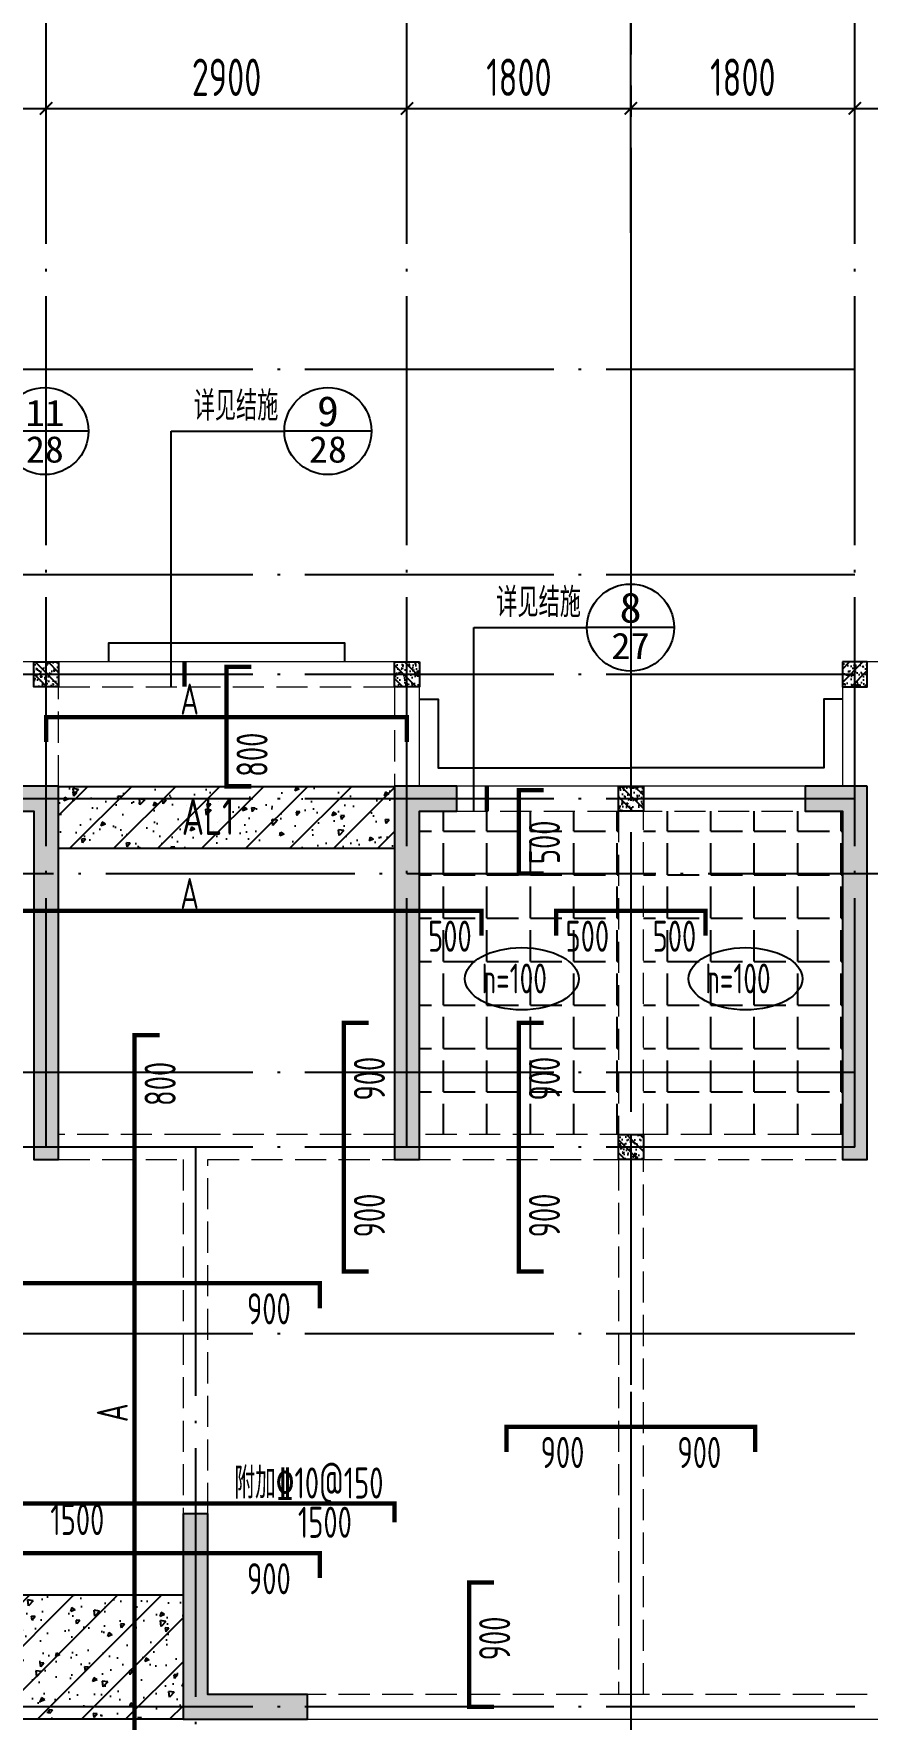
# Model space of a CAD drawing. Extents: x -1307975 to -76406, y -96289 to 379359.
# Drawn here: x -837440 to -830740, y 143205 to 156755 of the extents above; entities that cross this region are included whole.
import ezdxf
from ezdxf.enums import TextEntityAlignment as Align

# ---------------------------------------------------------------- set-up
doc = ezdxf.new("R2010")
doc.units = 0
doc.header["$LTSCALE"] = 1000
for name, pattern in [('CENTER', [2, 1.25, -0.25, 0.25, -0.25]), ('DASH', [0.35, 0.25, -0.1]), ('DASHED', [0.75, 0.5, -0.25]), ('DOTE', [2.42, 2, -0.2, 0.02, -0.2])]:
    doc.linetypes.add(name, pattern=pattern)
doc.layers.get('0').update_dxf_attribs({"linetype": 'CONTINUOUS'})
doc.layers.get('DEFPOINTS').update_dxf_attribs({"linetype": 'CONTINUOUS'})
for name, color, linetype in [('A-AXIS', 1, 'CONTINUOUS'), ('A-DOTE', 10, 'DOTE'), ('BEAM', 4, 'DASHED'), ('DIM_IDEN', 67, 'CONTINUOUS'), ('PUB_TEXT', 2, 'CONTINUOUS'), ('ROOF', 183, 'CONTINUOUS'), ('S-B板填充', 251, 'CONTINUOUS'), ('S-B板标注', 3, 'CONTINUOUS'), ('S-B板配筋', 6, 'CONTINUOUS'), ('S-B板配筋号', 7, 'CONTINUOUS'), ('S-L主梁线', 4, 'DASH'), ('S-Q墙填充', 252, 'CONTINUOUS'), ('S-Q墙实线', 6, 'CONTINUOUS'), ('S-Y一般标注', 3, 'CONTINUOUS'), ('S-构造柱', 212, 'CONTINUOUS'), ('TEXT', 2, 'CONTINUOUS'), ('THIN', 7, 'CONTINUOUS'), ('看线', 251, 'CONTINUOUS')]:
    doc.layers.add(name, color=color, linetype=linetype)
doc.layers.add('配箍校核', color=34, linetype='CONTINUOUS', plot=False)
doc.styles.add('_TCH_AXIS', font='COMPLEX', dxfattribs={"bigfont": 'GBCBIG'})
doc.styles.add('_TCH_LABEL', font='simhei.ttf')
doc.styles.add('TSSD_DIMENSION', font='Tssdeng.shx', dxfattribs={"width": 0.7, "bigfont": 'tssdchn.shx'})
doc.styles.add('TSSD_REIN', font='tssdeng.shx', dxfattribs={"width": 0.7, "height": 300, "bigfont": 'tssdchn.shx'})
doc.dimstyles.new('TSSD_100_100', dxfattribs={"dimtxt": 300, "dimasz": 100, "dimexe": 100, "dimexo": 250, "dimgap": 100, "dimtad": 1, "dimdec": 0, "dimzin": 0, "dimdsep": 46, "dimtxsty": 'TSSD_DIMENSION', "dimblk": 'ARCHTICK', "dimcen": 0, "dimdle": 100, "dimclrt": 7, "dimadec": 0, "dimazin": 0, "dimtfac": 1, "dimtdec": 0, "dimtix": 1, "dimtmove": 2, "dimatfit": 3, "dimldrblk": 'ARCHTICK', "dimfxl": 1, "dimtolj": 1, "dimtzin": 0, "dimarcsym": 0})

# ---------------------------------------------------------------- blocks, each defined once
blk = doc.blocks.new('_ArchTick')
at = {"color": 0, "linetype": 'ByBlock', "const_width": 0.15}
blk.add_lwpolyline([(-0.5, -0.5), (0.5, 0.5)], dxfattribs=at)
blk = doc.blocks.new('*D272')
at = {"layer": 'DEFPOINTS', "color": 0, "transparency": 16777216}
for p in [(24900, 19250), (23100, 18250), (24900, 18250)]:
    blk.add_point(p, dxfattribs=at)
at = {"layer": 'S-Y一般标注', "color": 0, "lineweight": -2, "transparency": 16777216}
for p, q in [((23000, 19250), (25000, 19250)), ((23100, 18500), (23100, 19350)), ((24900, 18500), (24900, 19350))]:
    blk.add_line(p, q, dxfattribs=at)
at = {"layer": 'S-Y一般标注', "color": 0, "lineweight": -2, "transparency": 16777216, "xscale": 100, "yscale": 100, "zscale": 100, "rotation": 180}
blk.add_blockref('_ArchTick', (23100, 19250), dxfattribs=at)
at = {"layer": 'S-Y一般标注', "color": 0, "lineweight": -2, "transparency": 16777216, "xscale": 100, "yscale": 100, "zscale": 100}
blk.add_blockref('_ArchTick', (24900, 19250), dxfattribs=at)
at = {"layer": 'S-Y一般标注', "color": 7, "transparency": 16777216, "insert": (24000, 19500), "char_height": 300, "attachment_point": 5, "style": 'TSSD_DIMENSION'}
blk.add_mtext('\\A1;1800', dxfattribs=at)
blk = doc.blocks.new('*D273')
at = {"layer": 'DEFPOINTS', "color": 0, "transparency": 16777216}
for p in [(27800, 19250), (24900, 18250), (27800, 18250)]:
    blk.add_point(p, dxfattribs=at)
at = {"layer": 'S-Y一般标注', "color": 0, "lineweight": -2, "transparency": 16777216}
for p, q in [((24800, 19250), (27900, 19250)), ((24900, 18500), (24900, 19350)), ((27800, 18500), (27800, 19350))]:
    blk.add_line(p, q, dxfattribs=at)
at = {"layer": 'S-Y一般标注', "color": 0, "lineweight": -2, "transparency": 16777216, "xscale": 100, "yscale": 100, "zscale": 100, "rotation": 180}
blk.add_blockref('_ArchTick', (24900, 19250), dxfattribs=at)
at = {"layer": 'S-Y一般标注', "color": 0, "lineweight": -2, "transparency": 16777216, "xscale": 100, "yscale": 100, "zscale": 100}
blk.add_blockref('_ArchTick', (27800, 19250), dxfattribs=at)
at = {"layer": 'S-Y一般标注', "color": 7, "transparency": 16777216, "insert": (26350, 19500), "char_height": 300, "attachment_point": 5, "style": 'TSSD_DIMENSION'}
blk.add_mtext('\\A1;2900', dxfattribs=at)
blk = doc.blocks.new('*D274')
at = {"layer": 'DEFPOINTS', "color": 0, "transparency": 16777216}
for p in [(29600, 19250), (27800, 18250), (29600, 18250)]:
    blk.add_point(p, dxfattribs=at)
at = {"layer": 'S-Y一般标注', "color": 0, "lineweight": -2, "transparency": 16777216}
for p, q in [((27700, 19250), (29700, 19250)), ((27800, 18500), (27800, 19350)), ((29600, 18500), (29600, 19350))]:
    blk.add_line(p, q, dxfattribs=at)
at = {"layer": 'S-Y一般标注', "color": 0, "lineweight": -2, "transparency": 16777216, "xscale": 100, "yscale": 100, "zscale": 100, "rotation": 180}
blk.add_blockref('_ArchTick', (27800, 19250), dxfattribs=at)
at = {"layer": 'S-Y一般标注', "color": 0, "lineweight": -2, "transparency": 16777216, "xscale": 100, "yscale": 100, "zscale": 100}
blk.add_blockref('_ArchTick', (29600, 19250), dxfattribs=at)
at = {"layer": 'S-Y一般标注', "color": 7, "transparency": 16777216, "insert": (28700, 19500), "char_height": 300, "attachment_point": 5, "style": 'TSSD_DIMENSION'}
blk.add_mtext('\\A1;1800', dxfattribs=at)
blk = doc.blocks.new('*D275')
at = {"layer": 'DEFPOINTS', "color": 0, "transparency": 16777216}
for p in [(31400, 19250), (29600, 18250), (31400, 18250)]:
    blk.add_point(p, dxfattribs=at)
at = {"layer": 'S-Y一般标注', "color": 0, "lineweight": -2, "transparency": 16777216}
for p, q in [((29500, 19250), (31500, 19250)), ((29600, 18500), (29600, 19350)), ((31400, 18500), (31400, 19350))]:
    blk.add_line(p, q, dxfattribs=at)
at = {"layer": 'S-Y一般标注', "color": 0, "lineweight": -2, "transparency": 16777216, "xscale": 100, "yscale": 100, "zscale": 100, "rotation": 180}
blk.add_blockref('_ArchTick', (29600, 19250), dxfattribs=at)
at = {"layer": 'S-Y一般标注', "color": 0, "lineweight": -2, "transparency": 16777216, "xscale": 100, "yscale": 100, "zscale": 100}
blk.add_blockref('_ArchTick', (31400, 19250), dxfattribs=at)
at = {"layer": 'S-Y一般标注', "color": 7, "transparency": 16777216, "insert": (30500, 19500), "char_height": 300, "attachment_point": 5, "style": 'TSSD_DIMENSION'}
blk.add_mtext('\\A1;1800', dxfattribs=at)
blk = doc.blocks.new('*D276')
at = {"layer": 'DEFPOINTS', "color": 0, "transparency": 16777216}
for p in [(34300, 19250), (31400, 18250), (34300, 18250)]:
    blk.add_point(p, dxfattribs=at)
at = {"layer": 'S-Y一般标注', "color": 0, "lineweight": -2, "transparency": 16777216}
for p, q in [((31300, 19250), (34400, 19250)), ((31400, 18500), (31400, 19350)), ((34300, 18500), (34300, 19350))]:
    blk.add_line(p, q, dxfattribs=at)
at = {"layer": 'S-Y一般标注', "color": 0, "lineweight": -2, "transparency": 16777216, "xscale": 100, "yscale": 100, "zscale": 100, "rotation": 180}
blk.add_blockref('_ArchTick', (31400, 19250), dxfattribs=at)
at = {"layer": 'S-Y一般标注', "color": 0, "lineweight": -2, "transparency": 16777216, "xscale": 100, "yscale": 100, "zscale": 100}
blk.add_blockref('_ArchTick', (34300, 19250), dxfattribs=at)
at = {"layer": 'S-Y一般标注', "color": 7, "transparency": 16777216, "insert": (32850, 19500), "char_height": 300, "attachment_point": 5, "style": 'TSSD_DIMENSION'}
blk.add_mtext('\\A1;2900', dxfattribs=at)
blk = doc.blocks.new('20210729.03504727')
at = {"layer": '看线', "color": 202, "ltscale": 0.5}
for points in [[(22200, 10800), (22200, 10950), (20300, 10950), (20300, 10800)], [(22800, 10500), (22950, 10500), (22950, 9950), (24500, 9950)], [(26200, 10500), (26050, 10500), (26050, 9950), (24500, 9950)]]:
    blk.add_lwpolyline(points, dxfattribs=at)
blk = doc.blocks.new('20210807.15312446')
at = {"layer": 'S-Q墙填充'}
h = blk.add_hatch(color=252, dxfattribs=at)
h.dxf.hatch_style = 1
h.paths.add_polyline_path([(81416, 66140), (80866, 66140), (80866, 65940), (81216, 65940), (81216, 63140), (81416, 63140)])
h = blk.add_hatch(color=252, dxfattribs=at)
h.dxf.hatch_style = 1
h.paths.add_polyline_path([(84116, 66140), (84116, 63140), (84316, 63140), (84316, 65940), (84616, 65940), (84616, 66140)])
h = blk.add_hatch(color=252, dxfattribs=at)
h.dxf.hatch_style = 1
h.paths.add_polyline_path([(87916, 66140), (87416, 66140), (87416, 65940), (87716, 65940), (87716, 63140), (87916, 63140)])
h = blk.add_hatch(color=252, dxfattribs=at)
h.dxf.hatch_style = 1
h.paths.add_polyline_path([(82416, 58640), (83316, 58640), (83416, 58640), (83416, 58840), (83316, 58840), (82616, 58840), (82616, 60290), (82416, 60290)])
at = {"layer": 'S-L主梁线', "linetype": 'ByBlock', "lineweight": 18}
for p, q in [((81316, 67140), (79516, 67140)), ((84316, 67140), (81316, 67140)), ((84316, 66140), (84316, 67140)), ((87716, 67140), (87716, 66140)), ((90716, 67140), (87716, 67140)), ((86016, 66140), (84616, 66140)), ((87416, 66140), (86016, 66140)), ((83416, 58640), (86016, 58640)), ((86016, 58640), (88616, 58640))]:
    blk.add_line(p, q, dxfattribs=at)
at = {"layer": 'S-L主梁线', "linetype": 'DASH', "lineweight": 18}
for p, q in [((81416, 66940), (84116, 66940)), ((81416, 66140), (81416, 66940)), ((84116, 66940), (84116, 66140)), ((84616, 65940), (86016, 65940)), ((85916, 65940), (85916, 63340)), ((86016, 65940), (87416, 65940)), ((86116, 63340), (86116, 65940)), ((82516, 63340), (81416, 63340)), ((84116, 63340), (82516, 63340)), ((86016, 63340), (84316, 63340)), ((87716, 63340), (86016, 63340)), ((81416, 63140), (82416, 63140)), ((82416, 63140), (82416, 60290)), ((82616, 63140), (84116, 63140)), ((82616, 60290), (82616, 63140)), ((84316, 63140), (86016, 63140)), ((85916, 63140), (85916, 58840)), ((86016, 63140), (87716, 63140)), ((86116, 58840), (86116, 63140)), ((86016, 58840), (83416, 58840)), ((88616, 58840), (86016, 58840))]:
    blk.add_line(p, q, dxfattribs=at)
at = {"layer": 'S-Q墙实线'}
for points in [[(81416, 66140), (80866, 66140), (80866, 65940), (81216, 65940), (81216, 63140), (81416, 63140)], [(84116, 66140), (84116, 63140), (84316, 63140), (84316, 65940), (84616, 65940), (84616, 66140)], [(87916, 66140), (87416, 66140), (87416, 65940), (87716, 65940), (87716, 63140), (87916, 63140)], [(82416, 58640), (83316, 58640), (83416, 58640), (83416, 58840), (83316, 58840), (82616, 58840), (82616, 60290), (82416, 60290)]]:
    blk.add_lwpolyline(points, close=True, dxfattribs=at)
blk = doc.blocks.new('20210730.02141516')
at = {"layer": 'S-构造柱'}
h = blk.add_hatch(dxfattribs=at)
h.set_pattern_fill('ARMORED', color=256, scale=15, angle=-90, style=0)
h.set_pattern_definition([(320, (-154189.41, 3278673.45), (-9.4128202, -107.5890274), [11.25, -123.75]), (265, (-154189.41, 3278673.45), (112.82882, 20.8127), [9, -99]), (10.4514, (-154190.19, 3278664.49), (103.4159313, -86.7764073), [9.5610285, -105.1713168]), (316.1842, (-154159.41, 3278673.45), (-24.827852, -160.0861573), [16.875, -185.625]), (6.6356, (-154161.48, 3278660.11), (146.117681, -140.199406), [14.341543, -157.75695]), (261.1842, (-154159.41, 3278673.45), (146.11779, -140.199292), [13.5, -148.5]), (291, (-154166.91, 3278658.45), (-60.3928336, -89.5360578), [11.25, -123.75]), (236, (-154166.91, 3278658.45), (108.7725068, -36.4972998), [9, -99]), (341.4514, (-154171.94, 3278650.99), (48.3795745, -126.0333943), [9.5610285, -105.1713168]), (307.5, (-154189.41, 3278673.454), (49.93407807, -1.8239783), [0, -97.8, 0, -100.5, 0, -99.375]), (277.5, (-154189.41, 3278673.454), (59.1617568, -39.4604306), [0, -57.3, 0, -95.55, 0, -37.875]), (237.5, (-154189.41, 3278706.904), (-3.38323076, -80.07336543), [0, -37.5, 0, -117, 0, -155.25]), (227.5, (-154189.41, 3278721.904), (15.0157473, -87.4779254), [0, -48.75, 0, -77.7, 0, -110.25]), (315, (-154189.41, 3278673.454), (53.0330086, 53.0330086), [])])
h.paths.add_polyline_path([(200, 200), (200, 0), (0, 0), (0, 200)])
blk.add_lwpolyline([(200, 200), (200, 0), (0, 0), (0, 200)], close=True, dxfattribs=at)
blk = doc.blocks.new('20210809.18285270')
at = {"layer": 'ROOF'}
for p in [(20300, 10100), (23200, 10100), (25000, 9100), (25000, 6300)]:
    blk.add_blockref('20210730.02141516', p, dxfattribs=at)
at = {"layer": 'ROOF', "xscale": -1, "rotation": 4.61764226855621e-08}
blk.add_blockref('20210730.02141516', (27000, 10100), dxfattribs=at)
blk = doc.blocks.new('20210811.10050802')
at = {"layer": 'DIM_IDEN'}
for p, q in [((20987, 14161), (20287, 14161)), ((21653, 14161), (22562, 14161)), ((21653, 12105), (21653, 14161)), ((23262, 14161), (22562, 14161)), ((24085, 12581), (24994, 12581)), ((24085, 11105), (24085, 12581)), ((25694, 12581), (24994, 12581))]:
    blk.add_line(p, q, dxfattribs=at)
at = {"layer": 'DIM_IDEN', "const_width": 35}
for points in [[(21758, 12105), (21758, 12305)], [(24190, 11105), (24190, 11305)]]:
    blk.add_lwpolyline(points, dxfattribs=at)
at = {"layer": 'DIM_IDEN'}
for centre in [(20637, 14161), (22912, 14161), (25344, 12581)]:
    blk.add_circle(centre, 350, dxfattribs=at)
at = {"layer": 'PUB_TEXT', "style": '_TCH_AXIS'}
for p in [(21833, 14245), (24265, 12665)]:
    blk.add_text('详见结施', height=236.3, dxfattribs=at).set_placement(p)
at = {"layer": 'PUB_TEXT', "style": '_TCH_LABEL'}
for s, height, width, p, p2 in [('11', 210.8, 1.034884, (20480, 14202), (20794, 14202)), ('9', 242, 1.011364, (22824, 14200), (23000, 14200)), ('28', 213.8, 0.988889, (20485, 13907), (20789, 13907)), ('28', 213.8, 0.988889, (22760, 13907), (23064, 13907)), ('8', 242, 1.017143, (25256, 12620), (25433, 12620)), ('27', 212.3, 1.011364, (25190, 12328), (25499, 12328))]:
    blk.add_text(s, height=height, dxfattribs=dict(at, width=width)).set_placement(p, p2, align=Align.FIT)
blk = doc.blocks.new('20210726.16395156')
at = {"layer": 'A-AXIS'}
for p, q in [((24900, 18249.9), (24900, 21049.9)), ((27800, 18249.9), (27800, 21049.9)), ((29600, 18249.9), (29600, 21049.9)), ((31400, 18249.9), (31400, 21049.9))]:
    blk.add_line(p, q, dxfattribs=at)
at = {"layer": 'A-DOTE'}
for p, q in [((24900, 10900), (24900, 18249.9)), ((27800, 10900), (27800, 18249.9)), ((29600, 18249.9), (29600, 3600)), ((31400, 10900), (31400, 18249.9)), ((55600, 17150), (3600, 17150)), ((55600, 15500), (3600, 15500)), ((55600, 14700), (3600, 14700)), ((55600, 13700), (3600, 13700)), ((3600, 13100.3), (55600, 13100.3)), ((55600, 11500), (3600, 11500)), ((55600, 10900), (3600, 10900)), ((26100, 10900), (26100, 3600)), ((55600, 9400), (3600, 9400)), ((55600, 6400), (3600, 6400))]:
    blk.add_line(p, q, dxfattribs=at)
at = {"layer": 'S-Y一般标注'}
for base, p1, p2, picture, middle in [((24900, 19249.9), (23100, 18249.9), (24900, 18249.9), '*D272', (24000, 19499.9)), ((27800, 19249.9), (24900, 18249.9), (27800, 18249.9), '*D273', (26350, 19499.9)), ((29600, 19249.9), (27800, 18249.9), (29600, 18249.9), '*D274', (28700, 19499.9)), ((31400, 19249.9), (29600, 18249.9), (31400, 18249.9), '*D275', (30500, 19499.9)), ((34300, 19249.9), (31400, 18249.9), (34300, 18249.9), '*D276', (32850, 19499.9))]:
    dim = blk.add_linear_dim(base=base, p1=p1, p2=p2, dimstyle='TSSD_100_100', dxfattribs=at)
    dim.commit()
    dim.dimension.update_dxf_attribs({"geometry": picture, "text_midpoint": middle})

msp = doc.modelspace()

# ---------------------------------------------------------------- hatches: boundary and pattern name
at = {"layer": 'BEAM', "linetype": 'ByBlock'}
h = msp.add_hatch(dxfattribs=at)
h.set_pattern_fill('ARMORED', color=252, scale=50, angle=180, style=0)
h.set_pattern_definition([(230, (-1055011.34, 2064626), (-358.63009, 31.376067), [37.5, -412.5]), (175, (-1055011.34, 2064626), (69.37567, -376.09607), [30, -330]), (280.4514, (-1055041.23, 2064628.6), (-289.25469, -344.71977), [31.870095, -350.571056]), (226.1842, (-1055011.34, 2064526), (-533.62052, 82.75951), [56.25, -618.75]), (276.6356, (-1055055.8, 2064532.9), (-467.33135, -487.05894), [47.80514, -525.8565]), (171.1842, (-1055011.34, 2064526), (-467.33097, -487.0593), [45, -495]), (201, (-1055061.34, 2064551), (-298.453526, 201.309445), [37.5, -412.5]), (146, (-1055061.34, 2064551), (-121.657666, -362.57502), [30, -330]), (251.4514, (-1055086.2, 2064567.77), (-420.111314, -161.26525), [31.870095, -350.571056]), (217.5, (-1055011.34, 2064626), (-6.079928, -166.446927), [0, -326, 0, -335, 0, -331.25]), (187.5, (-1055011.34, 2064626), (-131.534769, -197.205856), [0, -191, 0, -318.5, 0, -126.25]), (147.5, (-1054899.84, 2064626), (-266.911218, 11.277436), [0, -125, 0, -390, 0, -517.5]), (137.5, (-1054849.84, 2064626), (-291.593085, -50.05249), [0, -162.5, 0, -259, 0, -367.5]), (225, (-1055011.34, 2064626), (176.776695, -176.776695), [])])
h.paths.add_polyline_path([(-834540.21, 150204.69), (-837240.21, 150204.69), (-837240.21, 150704.69), (-834540.21, 150704.69)])
h = msp.add_hatch(dxfattribs=at)
h.set_pattern_fill('ARMORED', color=252, scale=50, angle=180, style=0)
h.set_pattern_definition([(230, (-1059511.37, 2057626), (-358.63009, 31.376067), [37.5, -412.5]), (175, (-1059511.37, 2057626), (69.37567, -376.09607), [30, -330]), (280.4514, (-1059541.25, 2057628.62), (-289.25469, -344.71977), [31.870095, -350.571056]), (226.1842, (-1059511.37, 2057526), (-533.62052, 82.75951), [56.25, -618.75]), (276.6356, (-1059555.84, 2057532.9), (-467.33135, -487.05894), [47.80514, -525.8565]), (171.1842, (-1059511.37, 2057526), (-467.33097, -487.0593), [45, -495]), (201, (-1059561.37, 2057551), (-298.453526, 201.309445), [37.5, -412.5]), (146, (-1059561.37, 2057551), (-121.657666, -362.57502), [30, -330]), (251.4514, (-1059586.24, 2057567.78), (-420.111314, -161.26525), [31.870095, -350.571056]), (217.5, (-1059511.37, 2057626), (-6.079928, -166.446927), [0, -326, 0, -335, 0, -331.25]), (187.5, (-1059511.37, 2057626), (-131.534769, -197.205856), [0, -191, 0, -318.5, 0, -126.25]), (147.5, (-1059399.87, 2057626), (-266.911218, 11.277436), [0, -125, 0, -390, 0, -517.5]), (137.5, (-1059349.87, 2057626), (-291.593085, -50.05249), [0, -162.5, 0, -259, 0, -367.5]), (225, (-1059511.37, 2057626), (176.776695, -176.776695), [])])
h.paths.add_polyline_path([(-836240.23, 143204.7), (-841840.23, 143204.7), (-841840.23, 144204.7), (-836240.23, 144204.7)])
at = {"layer": 'S-B板填充'}
h = msp.add_hatch(dxfattribs=at)
h.set_pattern_fill('ANGLE', color=252, scale=50, style=0)
h.set_pattern_definition([(0, (-736706.28, 2260.83), (0, 349.25), [254, -95.25]), (90, (-736706.28, 2260.83), (-349.25, 2e-14), [254, -95.25])])
h.paths.add_polyline_path([(-834340.22, 150504.69), (-832740.21, 150504.69), (-832740.21, 147904.7), (-834340.22, 147904.7)])
h = msp.add_hatch(dxfattribs=at)
h.set_pattern_fill('ANGLE', color=252, scale=50, style=0)
h.set_pattern_definition([(0, (-734906.26, 2260.83), (0, 349.25), [254, -95.25]), (90, (-734906.26, 2260.83), (-349.25, 2e-14), [254, -95.25])])
h.paths.add_polyline_path([(-832540.2, 150504.69), (-830940.19, 150504.69), (-830940.19, 147904.7), (-832540.2, 147904.7)])

# ---------------------------------------------------------------- linework, layer by layer
at = {"layer": 'BEAM', "linetype": 'ByBlock'}
for points in [[(-834540.21, 150204.69), (-837240.21, 150204.69), (-837240.21, 150704.69), (-834540.21, 150704.69)], [(-836240.23, 143204.7), (-841840.23, 143204.7), (-841840.23, 144204.7), (-836240.23, 144204.7)]]:
    msp.add_lwpolyline(points, close=True, dxfattribs=at)
at = {"layer": 'S-B板标注'}
for centre in [(-833517.08, 149157.77), (-831719.13, 149157.77)]:
    msp.add_ellipse(centre, major_axis=(-457.33, 0), ratio=0.54724159, dxfattribs=at)
at = {"layer": 'S-B板配筋', "lineweight": 35, "const_width": 35}
for points in [[(-835690.2, 150704.69), (-835890.2, 150704.69), (-835890.2, 151664.69), (-835690.2, 151664.69)], [(-837340.2, 151061.52), (-837340.2, 151261.52), (-834440.2, 151261.52), (-834440.2, 151061.52)], [(-833340.21, 150004.69), (-833540.21, 150004.69), (-833540.21, 150674.69), (-833340.21, 150674.69)], [(-837940.21, 149504.69), (-837940.21, 149704.69), (-833840.21, 149704.69), (-833840.21, 149504.69)], [(-833240.21, 149504.69), (-833240.21, 149704.69), (-832040.21, 149704.69), (-832040.21, 149504.69)], [(-832040.19, 149504.69), (-832040.19, 149704.69), (-833240.19, 149704.69), (-833240.19, 149504.69)], [(-834747.08, 146804.7), (-834947.08, 146804.7), (-834947.08, 148804.7), (-834747.08, 148804.7)], [(-833340.21, 146804.7), (-833540.21, 146804.7), (-833540.21, 148804.7), (-833340.21, 148804.7)], [(-836429.04, 141504.86), (-836629.04, 141504.86), (-836629.04, 148704.7), (-836429.04, 148704.7)], [(-842540.21, 146509.65), (-842540.21, 146709.65), (-835140.21, 146709.65), (-835140.21, 146509.65)], [(-833640.21, 145354.7), (-833640.21, 145554.7), (-831640.21, 145554.7), (-831640.21, 145354.7)], [(-837740.13, 144788.72), (-837740.13, 144938.72), (-834540.13, 144938.72), (-834540.13, 144788.72)], [(-842840.21, 144339.91), (-842840.21, 144539.91), (-835140.21, 144539.91), (-835140.21, 144339.91)], [(-833740.21, 143304.69), (-833940.21, 143304.69), (-833940.21, 144304.69), (-833740.21, 144304.69)]]:
    msp.add_lwpolyline(points, dxfattribs=at)
at = {"layer": 'THIN', "linetype": 'CENTER'}
msp.add_line((-832640.2, 159837.48), (-832640.2, 135970.55), dxfattribs=at)

# ---------------------------------------------------------------- block references
msp.add_blockref('20210729.03504727', (-857140.22, 140904.69))
at = {"layer": 'A-DOTE'}
msp.add_blockref('20210726.16395156', (-862240.2, 136904.65), dxfattribs=at)
at = {"layer": 'PUB_TEXT'}
msp.add_blockref('20210811.10050802', (-857987.28, 139400.07), dxfattribs=at)
at = {"layer": 'S-Q墙填充'}
msp.add_blockref('20210807.15312446', (-918655.84, 84565.15), dxfattribs=at)
at = {"layer": '配箍校核'}
msp.add_blockref('20210809.18285270', (-857740.22, 141404.53), dxfattribs=at)

# ---------------------------------------------------------------- texts
at = {"layer": 'S-B板标注', "color": 7, "style": 'TSSD_REIN', "width": 0.7}
for p in [(-833841.77, 149039.63), (-832043.82, 149039.63)]:
    msp.add_text('h=100', height=240, dxfattribs=at).set_placement(p)
at = {"layer": 'S-B板配筋号', "color": 1, "style": 'TSSD_REIN', "width": 0.7}
for s, p in [('A', (-836262.07, 151281.09)), ('A', (-836262.07, 149718.38)), ('附加%%13210@150', (-835827.08, 144979.28))]:
    msp.add_text(s, height=250, dxfattribs=at).set_placement(p)
at = {"layer": 'S-B板配筋号', "style": 'TSSD_REIN', "width": 0.7}
for s, p in [('800', (-835810.2, 150958.89)), ('500', (-833460.21, 150254.69)), ('900', (-834867.08, 148354.7)), ('900', (-833460.21, 148354.7)), ('800', (-836549.04, 148312.54)), ('900', (-834867.08, 147254.7)), ('900', (-833460.21, 147254.7)), ('900', (-833860.21, 143854.69))]:
    msp.add_text(s, height=250, rotation=449.999992, dxfattribs=at).set_placement(p, align=Align.TOP_CENTER)
for s, p in [('500', (-834095.11, 149624.69)), ('500', (-832990.21, 149624.69)), ('500', (-832990.19, 149624.69)), ('500', (-832290.21, 149624.69)), ('500', (-832290.19, 149624.69)), ('900', (-835550.07, 146629.65)), ('900', (-833190.21, 145474.7)), ('900', (-832090.21, 145474.7)), ('1500', (-837089.79, 144935.69)), ('1500', (-835099.81, 144913.39)), ('900', (-835550.07, 144459.91))]:
    msp.add_text(s, height=250, dxfattribs=at).set_placement(p, align=Align.TOP_CENTER)
at = {"layer": 'S-B板配筋号', "color": 1, "style": 'TSSD_REIN', "width": 0.7}
msp.add_text('A', height=250, rotation=449.999992, dxfattribs=at).set_placement((-836683.4, 145593.72))
at = {"layer": 'TEXT', "color": 1, "style": 'TSSD_REIN', "width": 0.7}
msp.add_text('AL1', height=300, dxfattribs=at).set_placement((-835825.54, 150314.08, 0), align=Align.RIGHT)

doc.saveas('drawing.dxf')
